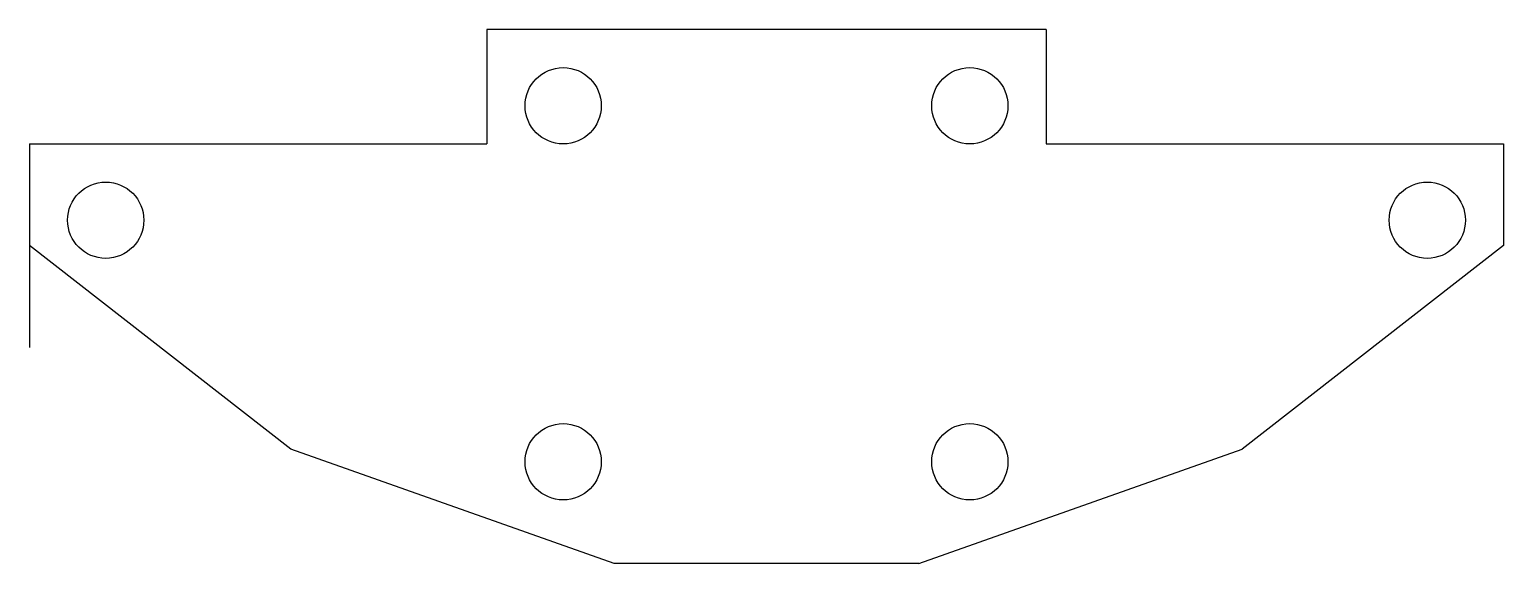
# Model space of a CAD drawing. Header units: millimetres. Extents: x 0 to 58, y 0 to 21.
import ezdxf

# ---------------------------------------------------------------- set-up
doc = ezdxf.new("R2010")
doc.units = ezdxf.units.MM

msp = doc.modelspace()

# ---------------------------------------------------------------- linework, layer by layer
for p, q in [((40, 21), (18, 21)), ((18, 21), (18, 16.5)), ((40, 21), (40, 16.5)), ((0, 16.5), (0, 8.5)), ((0, 16.5), (18, 16.5)), ((0, 16.5), (0, 12.5)), ((40, 16.5), (58, 16.5)), ((58, 16.5), (58, 12.5)), ((10.286, 4.5), (0, 12.5)), ((58, 12.5), (47.714, 4.5)), ((23, 0), (10.286, 4.5)), ((35, 0), (47.714, 4.5)), ((35, 0), (23, 0))]:
    msp.add_line(p, q)
for centre in [(21, 18), (37, 18), (3, 13.5), (55, 13.5), (21, 4), (37, 4)]:
    msp.add_circle(centre, 1.5)

doc.saveas('drawing.dxf')
